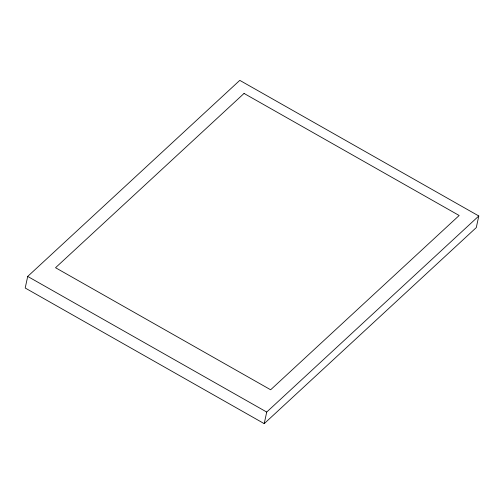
<?xml version="1.0" encoding="UTF-8"?>
<svg xmlns="http://www.w3.org/2000/svg" width="504" height="504" viewBox="0 0 504 504"><rect width="100%" height="100%" fill="white"/><g stroke="black" fill="none" stroke-linecap="round" stroke-linejoin="round"><path stroke-width="0.76" d="M27.707 276.431L25.2 288.017L264.209 423.637L476.293 227.569L478.8 215.983L239.791 80.363L27.707 276.431L266.717 412.051L478.8 215.983M264.209 423.637L266.717 412.051M244.049 93.435L55.535 267.719L270.642 389.775L459.163 215.492L244.049 93.435"/></g></svg>
